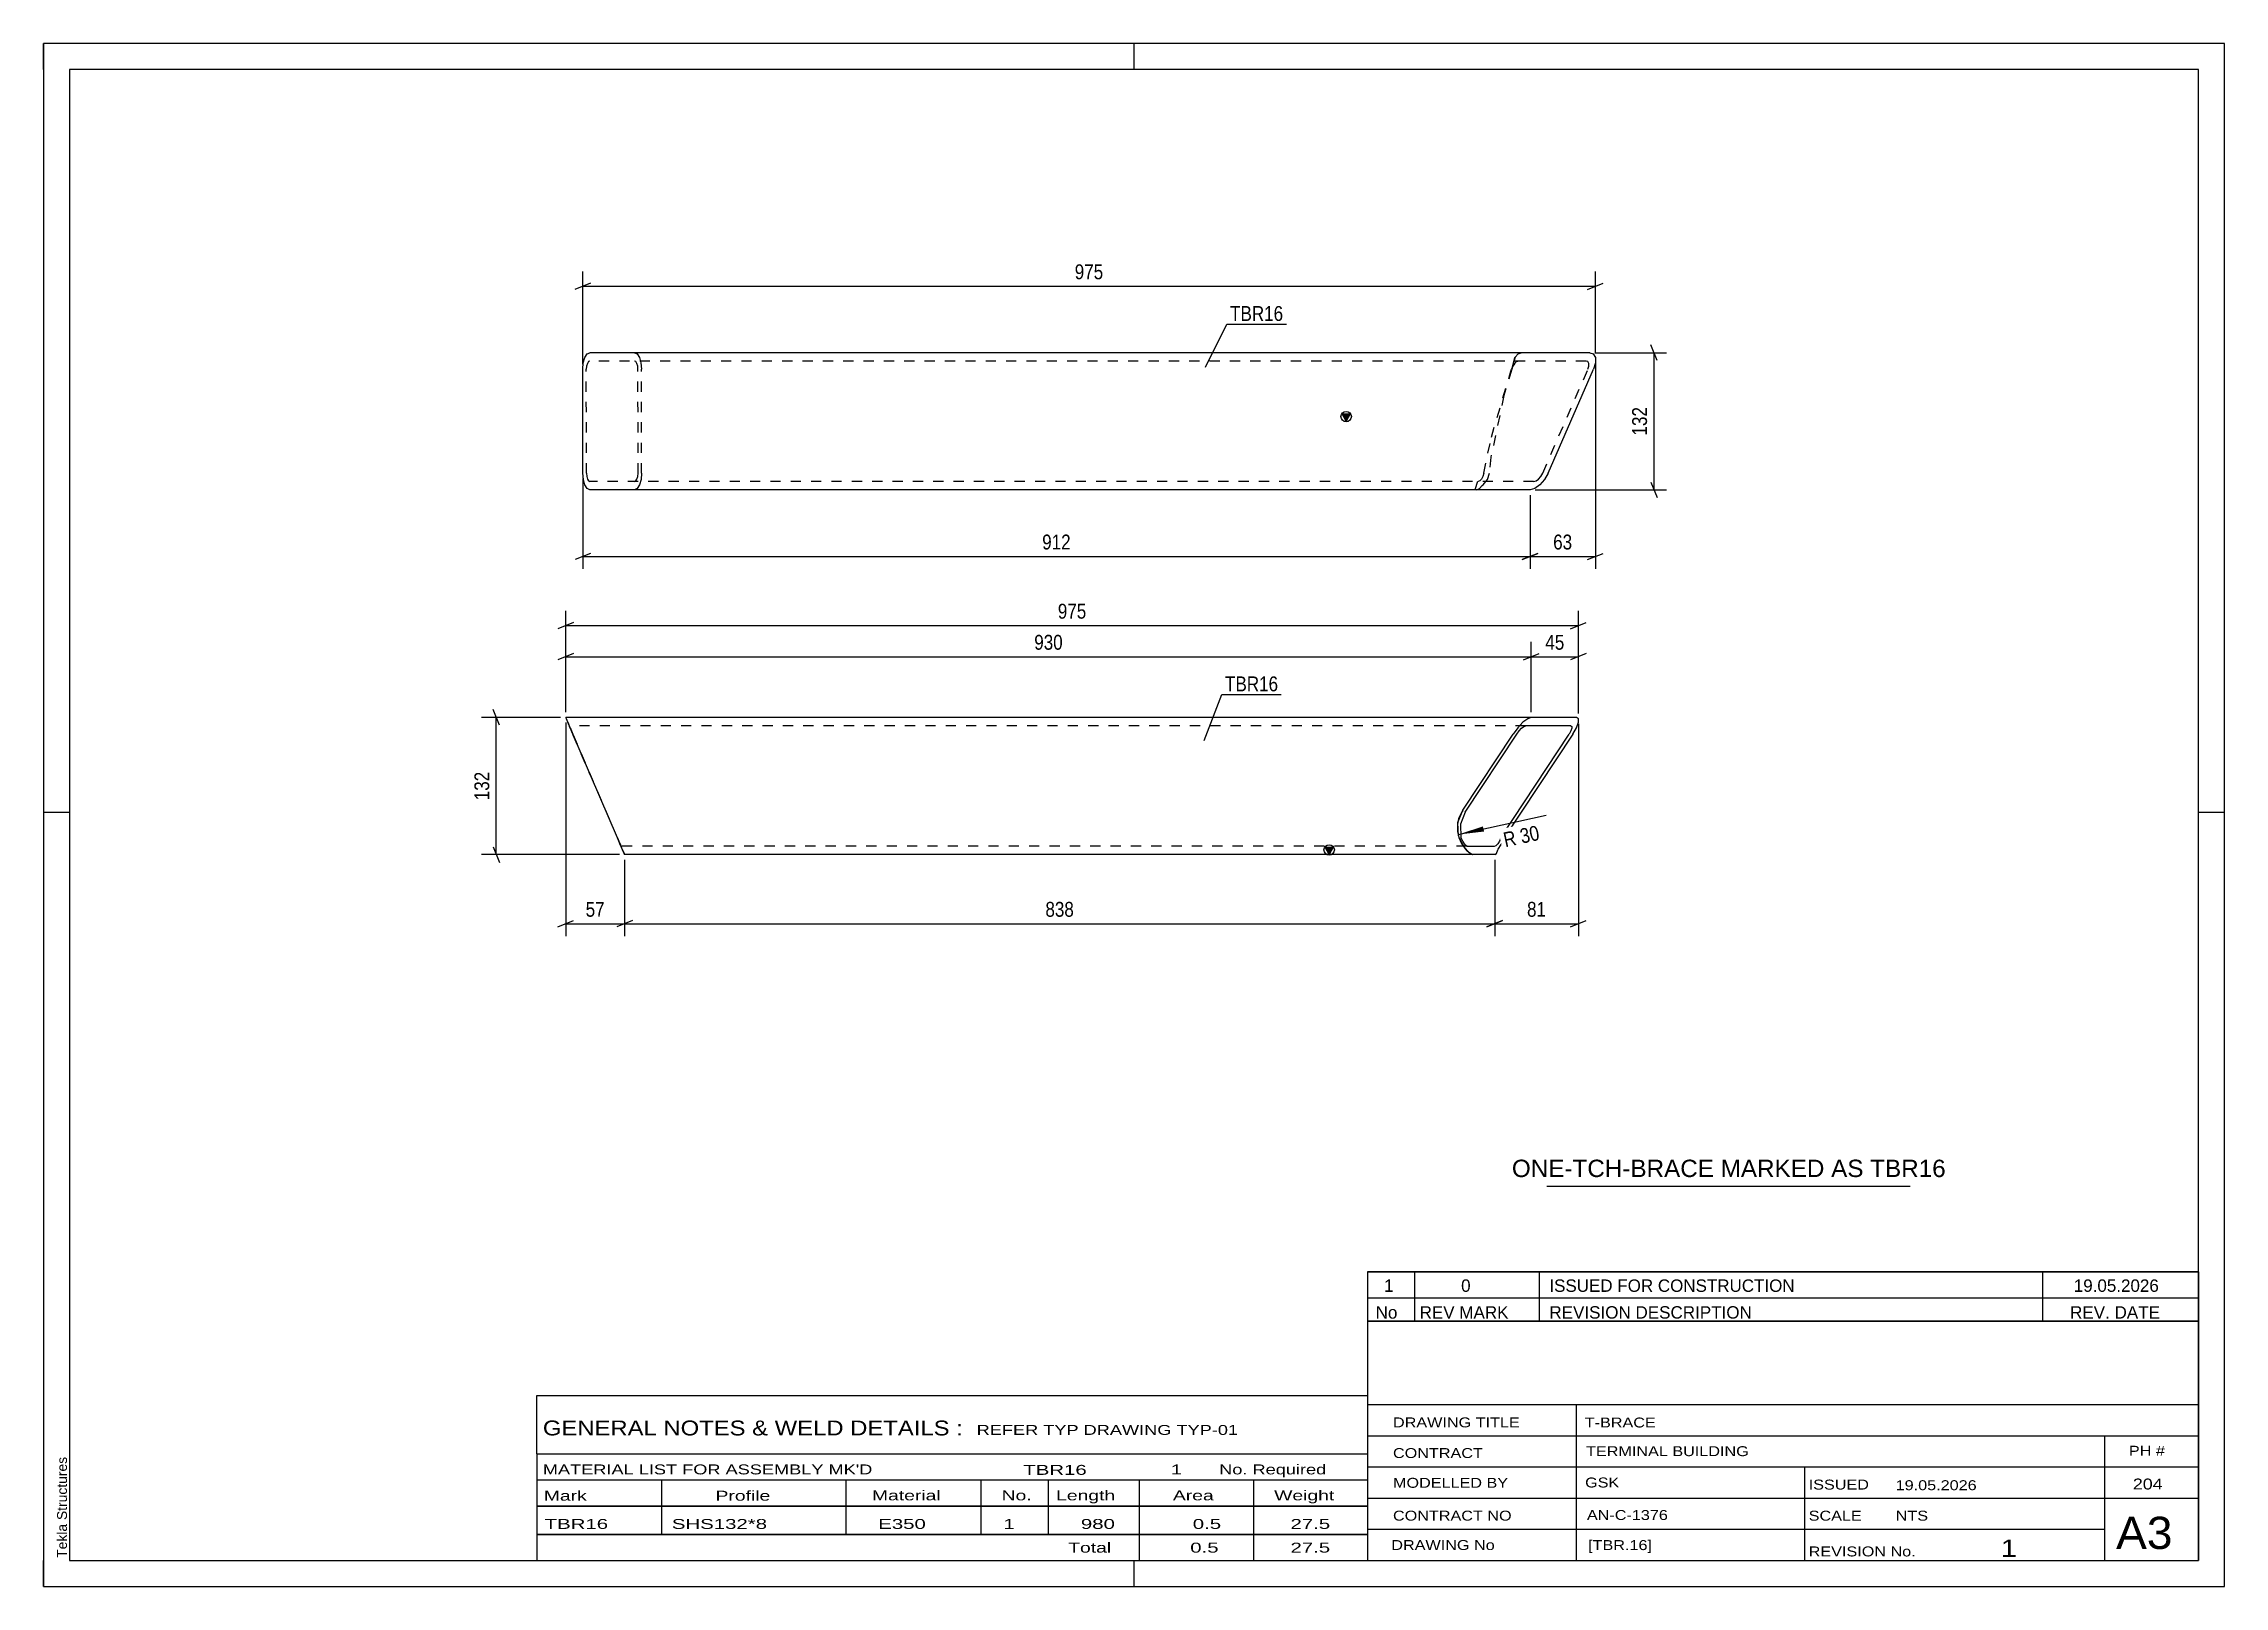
# Model space of a CAD drawing. Header units: millimetres. Extents: x 0 to 420, y 0 to 297.
import ezdxf

# ---------------------------------------------------------------- set-up
doc = ezdxf.new("R2010")
doc.units = ezdxf.units.MM
doc.linetypes.add('DXK_LINE_DOT2', pattern=[3.9198, 1.9599, -1.9599])
doc.styles.add('Arial', font='ARIAL.TTF', dxfattribs={"height": 0.2})
doc.styles.add('Arial Narrow', font='ARIALN.TTF', dxfattribs={"height": 0.2})

# ---------------------------------------------------------------- blocks, each defined once
blk = doc.blocks.new('Unknown-491738646-1389')
at = {"color": 5, "linetype": 'Continuous'}
for p, q in [((420, 297), (0, 297)), ((0, 297), (0, 0)), ((0, 292), (0, 297)), ((210, 292), (210, 297)), ((420, 0), (420, 297)), ((415, 292), (5, 292)), ((5, 292), (5, 5)), ((415, 5), (415, 292)), ((5, 149), (0, 149)), ((420, 149), (415, 149)), ((0, 0), (0, 5)), ((5, 5), (415, 5)), ((210, 0), (210, 5)), ((0, 0), (420, 0))]:
    blk.add_line(p, q, dxfattribs=at)
at = {"color": 174, "linetype": 'Continuous', "style": 'Arial'}
blk.add_text('Tekla Structures', height=1.9102, rotation=90, dxfattribs=at).set_placement((4.5, 5.5))
blk = doc.blocks.new('Unknown-491738646-2246')
at = {"color": 7, "linetype": 'Continuous'}
for p, q in [((255, 51.05), (255, 5)), ((255, 51.05), (415, 51.05)), ((415, 51), (415, 5)), ((255, 35), (415, 35)), ((295.14, 35), (295.14, 5)), ((255, 29), (415, 29)), ((397, 5.05), (397, 28.9)), ((255, 23), (415, 23)), ((339.14, 23), (339.14, 5)), ((255, 17), (415, 17)), ((255, 11), (397, 11)), ((255, 5), (415, 5))]:
    blk.add_line(p, q, dxfattribs=at)
at = {"color": 7, "style": 'Arial Narrow'}
for s, height, width, p in [('DRAWING TITLE', 1.9089, 1.425378, (259.88, 30.61)), ('T-BRACE', 1.909, 1.425378, (296.81, 30.59)), ('CONTRACT', 1.909, 1.425378, (259.88, 24.71)), ('TERMINAL BUILDING', 1.9089, 1.425378, (297.06, 25.07)), ('MODELLED BY', 1.9089, 1.425378, (259.88, 18.98)), ('GSK', 1.909, 1.425378, (296.88, 19.04)), ('ISSUED', 1.909, 1.425378, (339.94, 18.64)), ('19.05.2026', 1.909, 1.425378, (356.69, 18.52)), ('CONTRACT NO', 1.9089, 1.425378, (259.88, 12.66)), ('AN-C-1376', 1.909, 1.425378, (297.23, 12.78)), ('SCALE', 1.909, 1.425378, (339.94, 12.65)), ('A3', 6.204, 1.25, (399.14, 7.2)), ('DRAWING No', 1.909, 1.425378, (259.56, 7)), ('[TBR.16]', 1.909, 1.425378, (297.46, 6.99)), ('1', 3.34, 1.5, (376.91, 5.68)), ('REVISION No.', 1.9089, 1.425378, (339.94, 5.77))]:
    blk.add_text(s, height=height, dxfattribs=dict(at, width=width)).set_placement(p)
at = {"color": 7, "linetype": 'Continuous', "style": 'Arial Narrow'}
for s, height, width, p in [('PH #', 1.909, 1.43, (401.6, 25.15)), ('204', 2.1, 1.43, (402.37, 18.65)), ('NTS', 1.909, 1.425378, (356.7, 12.65))]:
    blk.add_text(s, height=height, dxfattribs=dict(at, width=width)).set_placement(p)
blk = doc.blocks.new('Unknown-491738646-2247')
at = {"color": 7, "linetype": 'Continuous'}
for p, q in [((95, 36.75), (255, 36.75)), ((95, 25.5), (95, 36.75)), ((255, 36.75), (255, 25.5)), ((95, 25.5), (255, 25.5)), ((95, 25.5), (95, 20.5)), ((255, 25.5), (255, 20.5)), ((95, 20.5), (255, 20.5)), ((95, 20.5), (95, 15.5)), ((119, 20.5), (119, 15.5)), ((154.5, 20.5), (154.5, 15.5)), ((180.5, 20.5), (180.5, 15.5)), ((193.5, 20.5), (193.5, 15.5)), ((211, 20.5), (211, 15.5)), ((233, 20.5), (233, 15.5)), ((255, 20.5), (255, 15.5)), ((95, 15.5), (255, 15.5)), ((95, 15.45), (95, 10.05)), ((95, 15.45), (255, 15.45)), ((119, 15.5), (119, 10)), ((154.5, 15.5), (154.5, 10)), ((180.5, 15.5), (180.5, 10)), ((193.5, 15.5), (193.5, 10)), ((211, 15.5), (211, 10)), ((233, 15.5), (233, 10)), ((255, 15.45), (255, 10.05)), ((95, 10.05), (255, 10.05)), ((95, 10), (255, 10)), ((95, 10), (95, 5)), ((211, 10), (211, 5)), ((233, 10), (233, 5)), ((255, 10), (255, 5)), ((95, 5), (255, 5))]:
    blk.add_line(p, q, dxfattribs=at)
at = {"color": 7, "style": 'Arial Narrow'}
for s, height, width, p in [('GENERAL NOTES & WELD DETAILS :', 2.8633, 1.4, (96.15, 29.06)), ('REFER TYP DRAWING TYP-01', 1.9089, 1.6, (179.7, 29.16)), ("MATERIAL LIST FOR ASSEMBLY MK'D", 1.9089, 1.6, (96.15, 21.56)), ('TBR16', 1.909, 1.794707, (188.68, 21.47)), ('1', 1.91, 1.794707, (217.08, 21.56)), ('No. Required', 1.9089, 1.6, (226.41, 21.56)), ('Mark', 1.909, 1.7, (96.34, 16.5)), ('Profile', 1.909, 1.7, (129.41, 16.5)), ('Material', 1.909, 1.7, (159.54, 16.56)), ('No.', 1.909, 1.7, (184.5, 16.56)), ('Length', 1.909, 1.7, (195, 16.56)), ('Area', 1.909, 1.7, (217.5, 16.56)), ('Weight', 1.909, 1.7, (237, 16.56))]:
    blk.add_text(s, height=height, dxfattribs=dict(at, width=width)).set_placement(p)
at = {"color": 7, "linetype": 'Continuous', "style": 'Arial Narrow'}
for s, height, width, p in [('TBR16', 1.909, 1.794707, (96.5, 11.06)), ('SHS132*8', 1.909, 1.794707, (121, 11.06)), ('E350', 1.909, 1.794707, (160.74, 11.06)), ('1', 1.91, 1.794707, (184.86, 11.06)), ('980', 1.909, 1.794707, (199.77, 11.06)), ('0.5', 1.909, 1.794707, (221.32, 11.06)), ('27.5', 1.909, 1.794707, (240.14, 11.06)), ('Total', 1.909, 1.7, (197.33, 6.5)), ('0.5', 1.909, 1.794707, (220.83, 6.5)), ('27.5', 1.909, 1.794707, (240.14, 6.5))]:
    blk.add_text(s, height=height, dxfattribs=dict(at, width=width)).set_placement(p)
blk = doc.blocks.new('Unknown-491738646-2248')
at = {"color": 7, "linetype": 'Continuous'}
for p, q in [((255, 60.55), (415, 60.55)), ((415, 60.55), (255, 60.55)), ((255, 60.55), (255, 55.55)), ((264, 60.55), (264, 55.55)), ((288, 60.55), (288, 55.55)), ((385, 60.55), (385, 55.55)), ((415, 60.55), (415, 55.55)), ((255, 55.55), (415, 55.55)), ((255, 55.55), (255, 51.05)), ((255, 55.55), (415, 55.55)), ((264, 55.55), (264, 51.05)), ((288, 55.55), (288, 51.05)), ((385, 55.55), (385, 51.05)), ((415, 55.55), (415, 51.05)), ((415, 51.05), (255, 51.05))]:
    blk.add_line(p, q, dxfattribs=at)
at = {"color": 7, "linetype": 'Continuous', "style": 'Arial Narrow'}
for s, height, width, p in [('1', 2.39, 1.196471, (258.16, 56.7)), ('0', 2.39, 1.196471, (273, 56.7)), ('ISSUED FOR CONSTRUCTION', 2.3861, 1.196471, (290, 56.7)), ('19.05.2026', 2.386, 1.196471, (391, 56.7)), ('No', 2.386, 1.2, (256.54, 51.55)), ('REV MARK', 2.386, 1.2, (265, 51.55)), ('REVISION DESCRIPTION', 2.3861, 1.2, (290, 51.55)), ('REV. DATE', 2.386, 1.2, (390.28, 51.55))]:
    blk.add_text(s, height=height, dxfattribs=dict(at, width=width)).set_placement(p)
blk = doc.blocks.new('Unknown-491738646-2249')
at = {"color": 7, "linetype": 'Continuous'}
blk.add_line((289.5, 77.05), (359.5, 77.05), dxfattribs=at)
at = {"color": 7, "style": 'Arial'}
blk.add_text('ONE-TCH-BRACE MARKED AS TBR16', height=3.3428, dxfattribs=at).set_placement((282.78, 78.8))
blk = doc.blocks.new('Part-491738646-1251 - 1165')
at = {"linetype": 'Continuous'}
blk.add_hatch(color=2, dxfattribs=at).paths.add_polyline_path([(247.59, 140.88), (246.79, 142.28), (248.39, 142.28)])
at = {"color": 2, "linetype": 'Continuous'}
for p, q in [((100.56, 167.28), (100.58, 167.28)), ((100.56, 167.28), (100.58, 167.28)), ((100.56, 167.28), (100.66, 167.04)), ((295.21, 167.28), (100.58, 167.28)), ((100.68, 167.04), (100.58, 167.28)), ((100.66, 167.04), (100.96, 166.34)), ((100.98, 166.34), (100.68, 167.04)), ((100.96, 166.34), (101.3, 165.56)), ((101.43, 165.3), (100.98, 166.34)), ((101.25, 165.68), (101.26, 165.68)), ((101.25, 165.68), (101.27, 165.68)), ((101.3, 165.56), (101.25, 165.68)), ((101.32, 165.56), (101.26, 165.68)), ((101.45, 165.21), (101.3, 165.56)), ((101.95, 164.08), (101.43, 165.3)), ((101.67, 164.69), (101.45, 165.21)), ((101.93, 164.08), (101.67, 164.69)), ((110.51, 144.08), (101.93, 164.08)), ((110.53, 144.08), (101.95, 164.08)), ((273.31, 149.4), (283.01, 164.08)), ((273.79, 149.07), (283.7, 164.08)), ((280.82, 144.42), (293.8, 164.08)), ((294.49, 164.08), (281.3, 144.08)), ((283.92, 165.3), (283.01, 164.08)), ((283.7, 164.08), (284.16, 164.69)), ((284.91, 166.34), (283.92, 165.3)), ((284.16, 164.69), (284.65, 165.21)), ((284.65, 165.21), (285.11, 165.56)), ((285.82, 167.04), (284.91, 166.34)), ((285.11, 165.56), (285.45, 165.68)), ((294.16, 165.68), (285.42, 165.68)), ((286.51, 167.28), (285.82, 167.04)), ((294.15, 164.69), (293.8, 164.08)), ((294.15, 165.68), (294.16, 165.68)), ((294.34, 165.21), (294.15, 164.69)), ((294.16, 165.68), (294.34, 165.56)), ((294.34, 165.56), (294.34, 165.21)), ((294.49, 164.08), (295.2, 165.3)), ((295.2, 165.3), (295.58, 166.34)), ((295.21, 167.28), (295.21, 167.28)), ((295.59, 167.04), (295.21, 167.28)), ((295.58, 166.34), (295.59, 167.04)), ((272.39, 147.07), (273.31, 149.4)), ((272.48, 144.52), (272.39, 147.07)), ((273.79, 149.07), (272.88, 146.74)), ((110.77, 143.47), (110.51, 144.08)), ((111.06, 142.85), (110.53, 144.08)), ((110.99, 142.95), (110.77, 143.47)), ((111.14, 142.6), (110.99, 142.95)), ((111.5, 141.82), (111.06, 142.85)), ((272.68, 144.08), (272.48, 144.52)), ((272.68, 144.08), (273.29, 142.85)), ((272.88, 146.74), (272.96, 144.2)), ((272.96, 144.2), (273.02, 144.08)), ((273.32, 143.47), (273.02, 144.08)), ((273.29, 142.85), (273.81, 141.98)), ((273.63, 142.95), (273.32, 143.47)), ((273.9, 142.6), (273.63, 142.95)), ((280.06, 142.95), (279.72, 142.6)), ((280.39, 143.47), (280.06, 142.95)), ((280.12, 141.94), (280.72, 142.85)), ((280.68, 144.08), (280.39, 143.47)), ((280.68, 144.08), (280.82, 144.42)), ((281.3, 144.08), (280.72, 142.85)), ((111.2, 142.48), (111.14, 142.6)), ((111.48, 141.82), (111.14, 142.6)), ((111.16, 142.6), (111.22, 142.48)), ((111.22, 142.48), (111.2, 142.48)), ((111.22, 142.48), (111.2, 142.48)), ((111.48, 141.82), (111.78, 141.12)), ((111.8, 141.12), (111.5, 141.82)), ((111.78, 141.12), (111.88, 140.88)), ((111.9, 140.88), (111.8, 141.12)), ((111.88, 140.88), (111.9, 140.88)), ((279.47, 140.88), (111.88, 140.88)), ((247.59, 140.88), (246.79, 142.28)), ((246.79, 142.28), (248.39, 142.28)), ((248.39, 142.28), (247.59, 140.88)), ((273.81, 141.98), (273.99, 141.82)), ((274.08, 142.48), (273.9, 142.6)), ((273.99, 141.82), (274.8, 141.12)), ((274.08, 142.48), (279.44, 142.48)), ((274.8, 141.12), (275.17, 140.88)), ((279.44, 142.48), (279.43, 142.48)), ((279.44, 142.48), (279.72, 142.6)), ((279.47, 140.88), (279.82, 141.12)), ((279.82, 141.12), (280.1, 141.82)), ((280.1, 141.82), (280.12, 141.94))]:
    blk.add_line(p, q, dxfattribs=at)
at = {"color": 7, "linetype": 'DXK_LINE_DOT2'}
for p, q in [((285.45, 165.68), (101.26, 165.68)), ((101.3, 165.56), (101.4, 165.3)), ((101.43, 165.3), (101.32, 165.56)), ((101.4, 165.3), (101.93, 164.08)), ((101.47, 165.21), (101.43, 165.3)), ((101.47, 165.21), (101.69, 164.69)), ((101.69, 164.69), (101.95, 164.08)), ((110.51, 144.08), (101.93, 164.08)), ((110.53, 144.08), (101.95, 164.08)), ((111.03, 142.85), (110.51, 144.08)), ((110.53, 144.08), (110.79, 143.47)), ((110.79, 143.47), (111.02, 142.95)), ((111.02, 142.95), (111.16, 142.6)), ((111.14, 142.6), (111.03, 142.85)), ((274.08, 142.48), (111.22, 142.48)), ((277.08, 140.88), (275.47, 140.88))]:
    blk.add_line(p, q, dxfattribs=at)
at = {"color": 2, "linetype": 'Continuous'}
blk.add_circle((247.59, 141.78), 1, dxfattribs=at)
blk = doc.blocks.new('Part-491738646-1265 - 1264')
at = {"linetype": 'Continuous'}
blk.add_hatch(color=2, dxfattribs=at).paths.add_polyline_path([(250.86, 224.3), (250.06, 225.7), (251.66, 225.7)])
at = {"color": 2, "linetype": 'Continuous'}
for p, q in [((103.83, 234.3), (103.93, 235.52)), ((103.93, 235.52), (104.23, 236.56)), ((104.23, 236.56), (104.67, 237.26)), ((104.67, 237.26), (105.2, 237.5)), ((297.76, 237.5), (105.2, 237.5)), ((297.76, 237.5), (298.46, 237.26)), ((298.46, 237.26), (298.85, 236.56)), ((298.85, 235.52), (298.48, 234.3)), ((298.85, 236.56), (298.85, 235.52)), ((103.85, 214.3), (103.83, 234.3)), ((289.78, 214.3), (298.48, 234.3)), ((250.86, 224.3), (250.06, 225.7)), ((250.06, 225.7), (251.66, 225.7)), ((251.66, 225.7), (250.86, 224.3)), ((103.95, 213.08), (103.85, 214.3)), ((289.78, 214.3), (289.09, 213.08)), ((104.25, 212.04), (103.95, 213.08)), ((104.7, 211.34), (104.25, 212.04)), ((105.22, 211.1), (104.7, 211.34)), ((286.28, 211.1), (105.22, 211.1)), ((287.19, 211.34), (286.28, 211.1)), ((288.18, 212.04), (287.19, 211.34)), ((289.09, 213.08), (288.18, 212.04))]:
    blk.add_line(p, q, dxfattribs=at)
at = {"color": 7, "linetype": 'DXK_LINE_DOT2'}
for p, q in [((104.72, 235.43), (104.57, 234.91)), ((104.94, 235.78), (104.72, 235.43)), ((105.2, 235.9), (104.94, 235.78)), ((297.07, 235.9), (105.2, 235.9)), ((113.78, 237.5), (114.3, 237.26)), ((114.04, 235.78), (113.78, 235.9)), ((114.2, 235.52), (114.04, 235.78)), ((114.26, 235.43), (114.2, 235.52)), ((114.41, 234.91), (114.26, 235.43)), ((114.3, 237.26), (114.75, 236.56)), ((114.75, 236.56), (115.05, 235.52)), ((115.05, 235.52), (115.15, 234.3)), ((283.39, 236.65), (282.58, 233.97)), ((283.09, 235.52), (282.74, 234.3)), ((283.33, 235.43), (282.99, 234.91)), ((283.09, 235.52), (283.37, 236.56)), ((283.33, 235.43), (283.42, 235.52)), ((283.37, 236.56), (283.39, 236.65)), ((283.39, 236.65), (283.99, 237.26)), ((283.42, 235.52), (283.66, 235.78)), ((283.66, 235.78), (283.95, 235.9)), ((283.99, 237.26), (284.57, 237.5)), ((297.42, 235.78), (297.07, 235.9)), ((297.61, 235.43), (297.42, 235.78)), ((297.61, 234.91), (297.61, 235.43)), ((104.57, 234.91), (104.52, 234.3)), ((104.53, 214.3), (104.52, 234.3)), ((114.47, 234.3), (114.41, 234.91)), ((114.48, 214.3), (114.47, 234.3)), ((115.17, 214.3), (115.15, 234.3)), ((278.83, 221.27), (282.58, 233.97)), ((282.74, 234.3), (281.24, 229.25)), ((282.58, 233.97), (282.71, 234.3)), ((282.99, 234.91), (282.71, 234.3)), ((288.72, 214.3), (297.43, 234.3)), ((297.43, 234.3), (297.61, 234.91)), ((281.24, 229.25), (278.74, 217.41)), ((277.35, 214.3), (278.83, 221.27)), ((104.53, 214.3), (104.59, 213.69)), ((114.43, 213.69), (114.48, 214.3)), ((115.17, 214.3), (115.07, 213.08)), ((277.35, 214.3), (277.17, 213.69)), ((278.07, 213.08), (278.44, 214.3)), ((278.74, 217.41), (278.44, 214.3)), ((288.38, 213.69), (288.72, 214.3)), ((104.59, 213.69), (104.74, 213.17)), ((104.74, 213.17), (104.96, 212.82)), ((104.96, 212.82), (105.22, 212.7)), ((286.97, 212.7), (105.22, 212.7)), ((113.8, 212.7), (114.06, 212.82)), ((114.33, 211.34), (113.8, 211.1)), ((114.06, 212.82), (114.28, 213.17)), ((114.28, 213.17), (114.43, 213.69)), ((114.77, 212.04), (114.33, 211.34)), ((115.07, 213.08), (114.77, 212.04)), ((276.15, 212.7), (275.66, 211.1)), ((275.95, 211.1), (276.56, 211.34)), ((276.59, 212.82), (276.29, 212.7)), ((276.56, 211.34), (277.08, 211.93)), ((276.9, 213.17), (276.59, 212.82)), ((277.17, 213.69), (276.9, 213.17)), ((277.08, 211.93), (277.26, 212.04)), ((277.26, 212.04), (278.07, 213.08)), ((286.97, 212.7), (287.43, 212.82)), ((287.43, 212.82), (287.92, 213.17)), ((287.92, 213.17), (288.38, 213.69))]:
    blk.add_line(p, q, dxfattribs=at)
at = {"color": 2, "linetype": 'Continuous'}
blk.add_circle((250.86, 225.2), 1, dxfattribs=at)
blk = doc.blocks.new('StraightDimension-491738646-1883 - 1165')
at = {"color": 7, "linetype": 'Continuous'}
for p, q in [((100.56, 168.28), (100.56, 181.82)), ((286.51, 168.28), (286.51, 181.82)), ((102.06, 179.57), (99.06, 178.37)), ((100.56, 178.97), (286.51, 178.97)), ((285.01, 178.37), (288.01, 179.57))]:
    blk.add_line(p, q, dxfattribs=at)
at = {"color": 0}
blk.add_wipeout([(196.88, 179.72), (196.88, 183.92), (190.19, 183.92), (190.19, 179.72)], dxfattribs=at)
at = {"color": 3, "style": 'Arial Narrow'}
blk.add_text('930', height=2.863, dxfattribs=at).set_placement((190.79, 180.32))
blk = doc.blocks.new('RadiusDimension-491738646-1756 - 1165')
at = {"linetype": 'Continuous'}
blk.add_hatch(color=7, dxfattribs=at).paths.add_polyline_path([(277.42, 145.32), (272.43, 144.74), (277.2, 146.3)])
at = {"color": 7, "linetype": 'Continuous'}
blk.add_line((272.43, 144.74), (289.35, 148.44), dxfattribs=at)
blk.add_arc((278.33, 146.03), 6.05, 146.1953, 238.4697, dxfattribs=at)
at = {"color": 0}
blk.add_wipeout([(289, 143.3), (288.11, 147.4), (280.15, 145.66), (281.05, 141.56)], dxfattribs=at)
at = {"color": 3, "style": 'Arial Narrow'}
blk.add_text('R 30', height=2.863, rotation=12.3301, dxfattribs=at).set_placement((281.51, 142.27))
blk = doc.blocks.new('StraightDimension-491738646-1796 - 1165')
at = {"color": 7, "linetype": 'Continuous'}
for p, q in [((87.78, 165.78), (86.58, 168.78)), ((99.56, 167.28), (84.33, 167.28)), ((87.18, 140.88), (87.18, 167.28)), ((110.88, 140.88), (84.33, 140.88)), ((86.58, 142.38), (87.78, 139.38))]:
    blk.add_line(p, q, dxfattribs=at)
at = {"color": 0}
blk.add_wipeout([(86.43, 157.42), (82.23, 157.42), (82.23, 150.74), (86.43, 150.74)], dxfattribs=at)
at = {"color": 3, "style": 'Arial Narrow'}
blk.add_text('132', height=2.863, rotation=90.0002, dxfattribs=at).set_placement((85.83, 151.34))
blk = doc.blocks.new('StraightDimension-491738646-1882 - 1165')
at = {"color": 7, "linetype": 'Continuous'}
for p, q in [((286.51, 168.28), (286.51, 181.82)), ((295.59, 168.04), (295.59, 181.82)), ((285.01, 178.37), (288.01, 179.57)), ((286.51, 178.97), (295.59, 178.97)), ((297.09, 179.57), (294.09, 178.37))]:
    blk.add_line(p, q, dxfattribs=at)
at = {"color": 0}
blk.add_wipeout([(293.48, 179.72), (293.48, 183.92), (288.62, 183.92), (288.62, 179.72)], dxfattribs=at)
at = {"color": 3, "style": 'Arial Narrow'}
blk.add_text('45', height=2.863, dxfattribs=at).set_placement((289.22, 180.32))
blk = doc.blocks.new('StraightDimension-491738646-1910 - 1165')
at = {"color": 7, "linetype": 'Continuous'}
for p, q in [((102.06, 185.55), (99.06, 184.35)), ((100.56, 168.28), (100.56, 187.8)), ((100.56, 184.95), (295.59, 184.95)), ((294.09, 184.35), (297.09, 185.55)), ((295.59, 168.04), (295.59, 187.8))]:
    blk.add_line(p, q, dxfattribs=at)
at = {"color": 0}
blk.add_wipeout([(201.41, 185.7), (201.41, 189.9), (194.73, 189.9), (194.73, 185.7)], dxfattribs=at)
at = {"color": 3, "style": 'Arial Narrow'}
blk.add_text('975', height=2.863, dxfattribs=at).set_placement((195.33, 186.3))
blk = doc.blocks.new('StraightDimension-491738646-2071 - 1165')
at = {"color": 7, "linetype": 'Continuous'}
for p, q in [((295.59, 166.04), (295.59, 125.16)), ((279.47, 139.88), (279.47, 125.16)), ((280.97, 128.16), (277.97, 126.96)), ((279.47, 127.56), (295.59, 127.56)), ((294.09, 126.96), (297.09, 128.16))]:
    blk.add_line(p, q, dxfattribs=at)
at = {"color": 0}
blk.add_wipeout([(289.96, 128.31), (289.96, 132.51), (285.1, 132.51), (285.1, 128.31)], dxfattribs=at)
at = {"color": 3, "style": 'Arial Narrow'}
blk.add_text('81', height=2.863, dxfattribs=at).set_placement((285.7, 128.91))
blk = doc.blocks.new('StraightDimension-491738646-2072 - 1165')
at = {"color": 7, "linetype": 'Continuous'}
for p, q in [((111.9, 139.88), (111.9, 125.16)), ((279.47, 139.88), (279.47, 125.16)), ((113.4, 128.16), (110.4, 126.96)), ((111.9, 127.56), (279.47, 127.56)), ((277.97, 126.96), (280.97, 128.16))]:
    blk.add_line(p, q, dxfattribs=at)
at = {"color": 0}
blk.add_wipeout([(199.03, 128.31), (199.03, 132.51), (192.34, 132.51), (192.34, 128.31)], dxfattribs=at)
at = {"color": 3, "style": 'Arial Narrow'}
blk.add_text('838', height=2.863, dxfattribs=at).set_placement((192.94, 128.91))
blk = doc.blocks.new('StraightDimension-491738646-2073 - 1165')
at = {"color": 7, "linetype": 'Continuous'}
for p, q in [((100.56, 166.28), (100.56, 125.16)), ((111.9, 139.88), (111.9, 125.16)), ((99.06, 126.96), (102.06, 128.16)), ((100.56, 127.56), (111.9, 127.56)), ((113.4, 128.16), (110.4, 126.96))]:
    blk.add_line(p, q, dxfattribs=at)
at = {"color": 0}
blk.add_wipeout([(108.66, 128.31), (108.66, 132.51), (103.8, 132.51), (103.8, 128.31)], dxfattribs=at)
at = {"color": 3, "style": 'Arial Narrow'}
blk.add_text('57', height=2.863, dxfattribs=at).set_placement((104.4, 128.91))
blk = doc.blocks.new('StraightDimension-491738646-1582 - 1264')
at = {"color": 7, "linetype": 'Continuous'}
for p, q in [((103.83, 235.3), (103.83, 253.14)), ((298.85, 237.56), (298.85, 253.14)), ((105.33, 250.89), (102.33, 249.69)), ((103.83, 250.29), (298.85, 250.29)), ((297.35, 249.69), (300.35, 250.89))]:
    blk.add_line(p, q, dxfattribs=at)
at = {"color": 0}
blk.add_wipeout([(204.68, 251.04), (204.68, 255.24), (197.99, 255.24), (197.99, 251.04)], dxfattribs=at)
at = {"color": 3, "style": 'Arial Narrow'}
blk.add_text('975', height=2.863, dxfattribs=at).set_placement((198.59, 251.64))
blk = doc.blocks.new('StraightDimension-491738646-1603 - 1264')
at = {"color": 7, "linetype": 'Continuous'}
for p, q in [((298.85, 235.56), (298.85, 195.87)), ((286.28, 210.1), (286.28, 195.87)), ((287.78, 198.87), (284.78, 197.67)), ((286.28, 198.27), (298.85, 198.27)), ((297.35, 197.67), (300.35, 198.87))]:
    blk.add_line(p, q, dxfattribs=at)
at = {"color": 0}
blk.add_wipeout([(294.99, 199.02), (294.99, 203.22), (290.13, 203.22), (290.13, 199.02)], dxfattribs=at)
at = {"color": 3, "style": 'Arial Narrow'}
blk.add_text('63', height=2.863, dxfattribs=at).set_placement((290.73, 199.62))
blk = doc.blocks.new('StraightDimension-491738646-1604 - 1264')
at = {"color": 7, "linetype": 'Continuous'}
for p, q in [((103.85, 213.3), (103.85, 195.87)), ((286.28, 210.1), (286.28, 195.87)), ((105.35, 198.87), (102.35, 197.67)), ((103.85, 198.27), (286.28, 198.27)), ((284.78, 197.67), (287.78, 198.87))]:
    blk.add_line(p, q, dxfattribs=at)
at = {"color": 0}
blk.add_wipeout([(198.4, 199.02), (198.4, 203.22), (191.72, 203.22), (191.72, 199.02)], dxfattribs=at)
at = {"color": 3, "style": 'Arial Narrow'}
blk.add_text('912', height=2.863, dxfattribs=at).set_placement((192.32, 199.62))
blk = doc.blocks.new('StraightDimension-491738646-1641 - 1264')
at = {"color": 7, "linetype": 'Continuous'}
for p, q in [((298.76, 237.5), (312.55, 237.5)), ((310.75, 236), (309.55, 239)), ((310.15, 211.1), (310.15, 237.5)), ((287.28, 211.1), (312.55, 211.1)), ((309.55, 212.6), (310.75, 209.6))]:
    blk.add_line(p, q, dxfattribs=at)
at = {"color": 0}
blk.add_wipeout([(309.4, 227.64), (305.2, 227.64), (305.2, 220.96), (309.4, 220.96)], dxfattribs=at)
at = {"color": 3, "style": 'Arial Narrow'}
blk.add_text('132', height=2.863, rotation=90.0002, dxfattribs=at).set_placement((308.8, 221.56))
blk = doc.blocks.new('Mark-491738646-1310 - 1165')
at = {"color": 0}
blk.add_wipeout([(237.77, 172.31), (237.77, 175.31), (227.54, 175.31), (227.54, 172.31)], dxfattribs=at)
blk.add_wipeout([(237.77, 172.31), (237.77, 175.31), (227.54, 175.31), (227.54, 172.31)], dxfattribs=at)
at = {"color": 30, "linetype": 'Continuous'}
for p, q in [((223.53, 162.87), (226.94, 171.71)), ((226.94, 171.71), (238.37, 171.71))]:
    blk.add_line(p, q, dxfattribs=at)
at = {"color": 3, "style": 'Arial Narrow'}
blk.add_text('TBR16', height=2.863, dxfattribs=at).set_placement((227.54, 172.31))
blk = doc.blocks.new('Mark-491738646-1808 - 1264')
at = {"color": 0}
blk.add_wipeout([(238.74, 243.61), (238.74, 246.61), (228.51, 246.61), (228.51, 243.61)], dxfattribs=at)
blk.add_wipeout([(238.74, 243.61), (238.74, 246.61), (228.51, 246.61), (228.51, 243.61)], dxfattribs=at)
at = {"color": 30, "linetype": 'Continuous'}
for p, q in [((223.79, 234.71), (227.91, 243.01)), ((227.91, 243.01), (239.34, 243.01))]:
    blk.add_line(p, q, dxfattribs=at)
at = {"color": 3, "style": 'Arial Narrow'}
blk.add_text('TBR16', height=2.863, dxfattribs=at).set_placement((228.51, 243.61))

msp = doc.modelspace()

# ---------------------------------------------------------------- block references
for name in ['Unknown-491738646-1389', 'Part-491738646-1265 - 1264', 'Part-491738646-1251 - 1165', 'Unknown-491738646-2249', 'Unknown-491738646-2248', 'Unknown-491738646-2246', 'Unknown-491738646-2247']:
    msp.add_blockref(name, (0, 0))

# ---------------------------------------------------------------- next in the draw order: block references
for name in ['StraightDimension-491738646-1582 - 1264', 'StraightDimension-491738646-1883 - 1165', 'RadiusDimension-491738646-1756 - 1165']:
    msp.add_blockref(name, (0, 0))

# ---------------------------------------------------------------- next in the draw order: block references
for name in ['Mark-491738646-1808 - 1264', 'StraightDimension-491738646-1603 - 1264', 'StraightDimension-491738646-1882 - 1165', 'StraightDimension-491738646-1796 - 1165']:
    msp.add_blockref(name, (0, 0))

# ---------------------------------------------------------------- next in the draw order: block references
for name in ['StraightDimension-491738646-1604 - 1264', 'StraightDimension-491738646-1910 - 1165']:
    msp.add_blockref(name, (0, 0))

# ---------------------------------------------------------------- next in the draw order: block references
for name in ['StraightDimension-491738646-1641 - 1264', 'Mark-491738646-1310 - 1165', 'StraightDimension-491738646-2071 - 1165']:
    msp.add_blockref(name, (0, 0))

# ---------------------------------------------------------------- next in the draw order: block references
msp.add_blockref('StraightDimension-491738646-2072 - 1165', (0, 0))

# ---------------------------------------------------------------- next in the draw order: block references
msp.add_blockref('StraightDimension-491738646-2073 - 1165', (0, 0))

doc.saveas('drawing.dxf')
